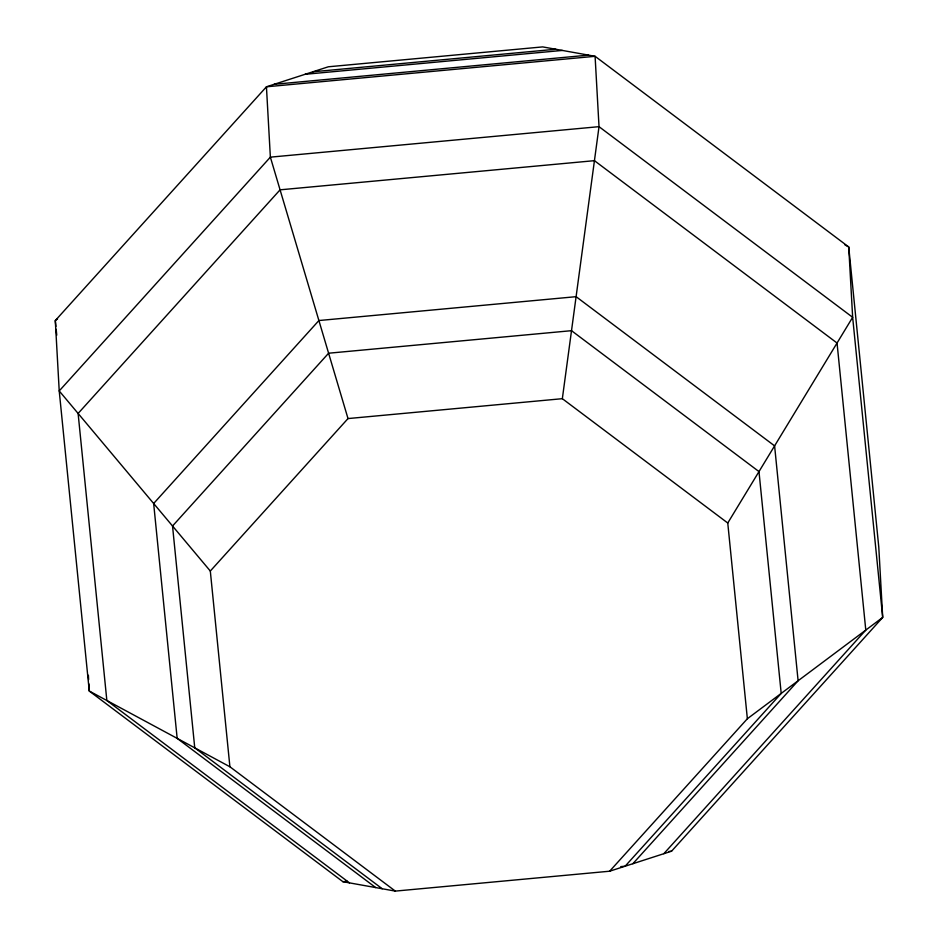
<?xml version="1.0" encoding="UTF-8"?>
<svg xmlns="http://www.w3.org/2000/svg" width="938" height="938" viewBox="0 0 938 938"><rect width="100%" height="100%" fill="white"/><g stroke="black" fill="none" stroke-linecap="round" stroke-linejoin="round"><path stroke-width="1.41" d="M609.653 871.214L747.363 718.743L727.759 523.017L562.343 398.685L599.019 126.665L595.091 56.303L542.68 46.9L328.347 66.786L266.439 86.8L55.295 320.573L59.223 390.935L89.274 691.048L342.909 881.697L395.32 891.1L609.653 871.214L671.561 851.2L882.705 617.427L878.777 547.065L848.726 246.952L595.091 56.303L266.439 86.8L270.367 157.15L348.01 418.571L210.311 571.031L229.904 766.768L395.32 891.1M727.759 523.017L852.654 317.314L848.726 246.952L844.962 244.924M632.869 863.71L798.109 680.754L774.6 445.878L576.096 296.678L318.897 320.538L153.656 503.495L177.165 738.37L375.669 887.571M663.823 853.697L865.786 630.09L837.048 343.027L594.434 160.668L280.075 189.828L78.112 413.447L106.85 700.51L349.464 882.869M57.546 318.885L55.295 320.573L55.881 326.401M747.363 718.743L882.705 617.427L852.654 317.314L599.019 126.665L270.367 157.15L59.223 390.935L210.311 571.031M312.87 71.792L555.777 49.245M305.131 74.29L562.331 50.429M274.177 84.303L588.536 55.131M348.01 418.571L562.343 398.685M342.909 881.697L347.271 881.286M668.653 851.47L671.561 851.2M620.768 866.618L625.13 866.208L781.202 693.417L758.983 471.591L571.512 330.68L328.605 353.216L172.533 526.007L194.752 747.832L382.223 888.755M229.904 766.768L89.274 691.048L88.876 683.872M56.174 329.32L56.749 335.147M88.395 675.254L88.629 679.558"/></g></svg>
